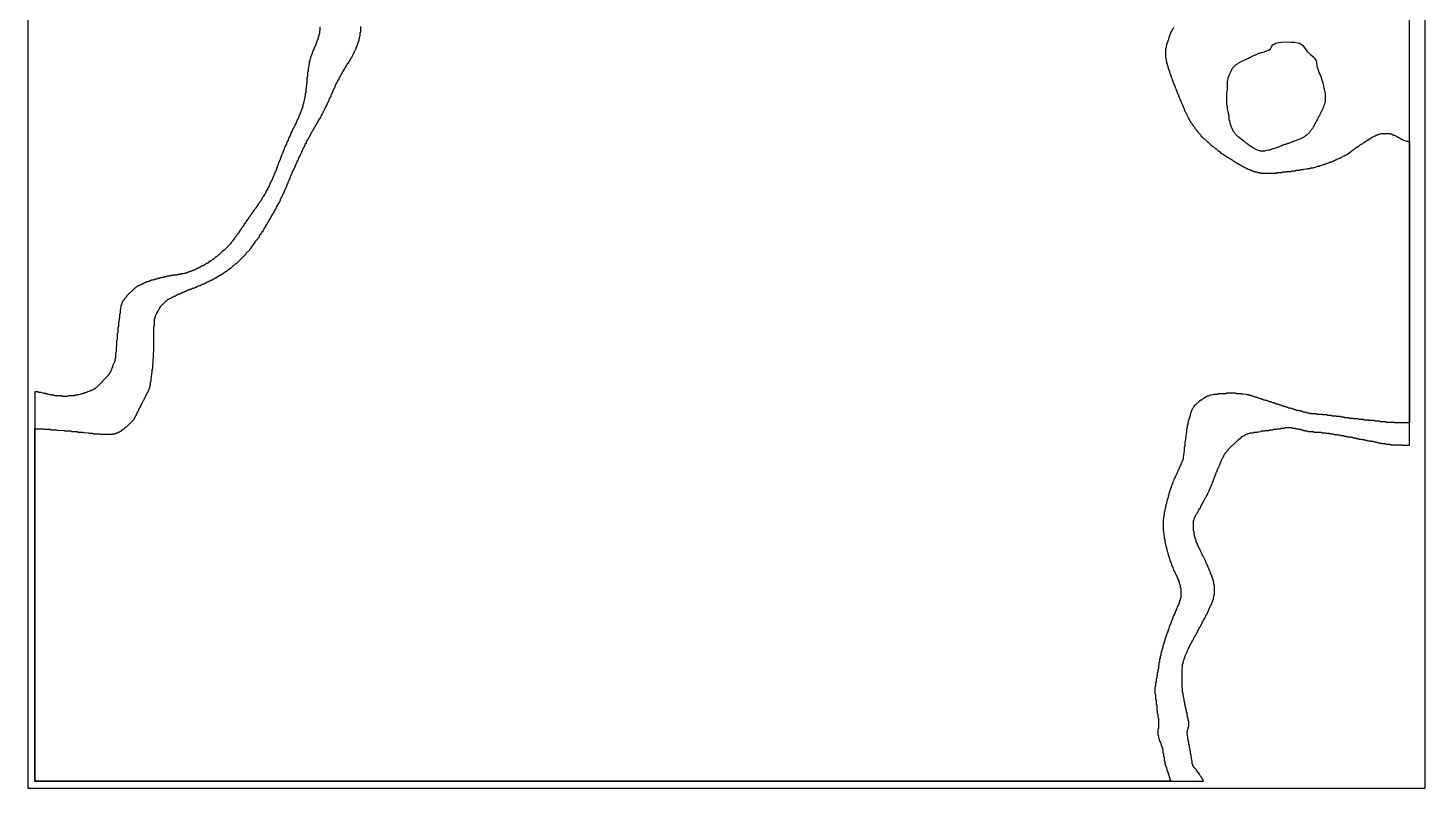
# Model space of a CAD drawing. Header units: millimetres. Extents: x 0 to 6416, y -3898 to 1268.
# Drawn here: x 5197 to 6416, y -1299 to -636 of the extents above; entities that cross this region are included whole.
import ezdxf

# ---------------------------------------------------------------- set-up
doc = ezdxf.new("R2010")
doc.units = ezdxf.units.MM
for name, color, linetype in [('CUT_INNER', 1, 'Continuous'), ('CUT_OUTER', 1, 'Continuous'), ('ENGRAVE_NEXT', 3, 'Continuous'), ('SHEET_EDGE', 7, 'Continuous')]:
    doc.layers.add(name, color=color, linetype=linetype)

msp = doc.modelspace()

# ---------------------------------------------------------------- linework, layer by layer
at = {"layer": 'CUT_INNER'}
msp.add_lwpolyline([(6271.8, -743.3), (6270.3, -742.9), (6269.3, -742.4), (6266.3, -740.9), (6263.8, -739.3), (6263.3, -739), (6262.3, -738.3), (6261.8, -738), (6260.8, -737.2), (6259.8, -736.5), (6258.3, -735.3), (6257.8, -735), (6256.3, -733.8), (6255.8, -733.5), (6253.8, -731.7), (6252.8, -731), (6252.3, -730.5), (6250.5, -728.7), (6249.9, -727.7), (6249.1, -726.7), (6248, -724.7), (6247, -722.7), (6245.8, -719.2), (6245.6, -717.2), (6245.2, -716.2), (6245.1, -713.2), (6244.7, -712.2), (6244.5, -710.2), (6244.2, -709.2), (6244, -707.7), (6243.7, -706.7), (6243.5, -704.7), (6243.2, -703.7), (6243.1, -702.7), (6243.1, -692.2), (6243.2, -691.2), (6243.5, -690.2), (6243.7, -682.7), (6243.9, -681.7), (6244.1, -681.2), (6244.3, -679.7), (6245.5, -676.2), (6247, -673.2), (6248.1, -671.2), (6249.5, -669.7), (6251.3, -667.9), (6252.8, -667.1), (6253.8, -666.3), (6254.8, -665.8), (6259.8, -663.2), (6260.9, -662.7), (6261.8, -662.5), (6263.3, -661.7), (6263.8, -661.5), (6264.3, -661.2), (6264.8, -661), (6265.3, -660.7), (6265.8, -660.5), (6266.3, -660.2), (6267.3, -659.9), (6267.8, -659.6), (6268.3, -659.5), (6268.8, -659.2), (6269.3, -659), (6270.8, -658.2), (6271.8, -658), (6272.3, -657.7), (6273.3, -657.5), (6274.3, -657.1), (6275.8, -656.9), (6276.3, -656.6), (6277.3, -656.4), (6277.8, -656.1), (6278.8, -655.9), (6279.3, -655.6), (6279.8, -655.4), (6280.7, -654.7), (6281.1, -654.2), (6281.3, -653.8), (6282, -652.7), (6282.6, -651.7), (6283.3, -650.9), (6284.3, -650.2), (6285.8, -649.4), (6286.8, -649.1), (6288.8, -648.7), (6290.3, -648.4), (6294.8, -648.3), (6299.3, -648.4), (6301.8, -648.5), (6303.3, -648.9), (6305.3, -649.2), (6306.3, -649.5), (6307.8, -650.2), (6309.3, -651.5), (6310.3, -652.7), (6312.8, -656.3), (6316.2, -659.7), (6318.8, -661.7), (6319.3, -662.2), (6320.2, -663.2), (6320.9, -664.7), (6321.2, -666.2), (6321.5, -669.2), (6321.9, -670.2), (6322, -671.2), (6322.7, -672.7), (6323, -673.7), (6323.7, -675.2), (6324, -676.2), (6324.7, -677.7), (6325.3, -679.2), (6325.5, -680.2), (6325.7, -680.7), (6326, -681.7), (6326.2, -682.2), (6326.5, -683.2), (6326.7, -683.7), (6326.9, -684.2), (6327, -685.2), (6327.4, -686.2), (6327.5, -687.2), (6327.8, -688.2), (6328, -689.7), (6328.3, -690.7), (6328.5, -692.2), (6328.8, -693.2), (6328.9, -696.7), (6328.8, -699.2), (6328.8, -700.2), (6328.4, -701.2), (6328.2, -702.7), (6327.9, -703.2), (6327.8, -703.7), (6327.4, -704.7), (6327.2, -705.7), (6324.3, -711.7), (6323.8, -712.7), (6323, -713.7), (6322.8, -714.2), (6322.5, -714.7), (6322.3, -715.2), (6322, -715.7), (6321.3, -717.2), (6321, -717.7), (6320.8, -718.2), (6318.7, -722.2), (6318, -723.2), (6317.7, -723.7), (6316.9, -724.7), (6316.7, -725.2), (6315.8, -726.2), (6315.4, -726.7), (6315.2, -727.2), (6314.8, -727.6), (6312.3, -730), (6311.8, -730.3), (6310.8, -731.1), (6306.8, -733.1), (6305.8, -733.4), (6304.8, -733.8), (6304.3, -733.9), (6302.7, -734.7), (6301.8, -734.9), (6300.8, -735.4), (6300.3, -735.4), (6299.8, -735.7), (6299.3, -735.9), (6298.8, -735.9), (6298.3, -736.2), (6297.3, -736.5), (6296.8, -736.8), (6296.3, -736.9), (6295.8, -737.2), (6294.8, -737.4), (6294.3, -737.7), (6293.8, -737.9), (6293.3, -737.9), (6292.8, -738.2), (6292.3, -738.4), (6291.8, -738.4), (6290.3, -739.2), (6289.3, -739.4), (6287.8, -740.1), (6286.8, -740.4), (6285.8, -740.8), (6285.3, -740.9), (6283.8, -741.6), (6283.3, -741.7), (6282.3, -741.9), (6280.3, -742.7), (6279.3, -742.8), (6278.3, -743.1), (6276.8, -743.3), (6275.8, -743.5), (6273.3, -743.6), (6272.3, -743.5), (6271.8, -743.3)], close=True, dxfattribs=at)
at = {"layer": 'CUT_OUTER'}
msp.add_lwpolyline([(5451.6, -635.2), (5451.6, -637.7), (5451.6, -638.2), (5451.3, -638.5), (5451.2, -638.7), (5451.1, -641.2), (5450.7, -641.7), (5450.6, -643.2), (5450.2, -643.7), (5450.1, -645.2), (5449.7, -645.7), (5449.7, -646.2), (5449.2, -646.7), (5449.2, -647.7), (5448.7, -648.2), (5448.7, -649.2), (5448.3, -649.6), (5448.2, -649.7), (5448.2, -650.2), (5447.7, -650.7), (5447.7, -651.7), (5447.2, -652.2), (5447.2, -652.7), (5446.7, -653.2), (5446.7, -653.7), (5446.2, -654.2), (5446.2, -655.2), (5445.8, -655.6), (5445.7, -656.2), (5445.2, -656.7), (5445.2, -657.2), (5444.8, -657.7), (5444.7, -658.7), (5444.3, -659.2), (5444.2, -660.2), (5443.8, -660.7), (5443.7, -661.7), (5443.3, -662.2), (5443.2, -663.2), (5442.8, -663.7), (5442.7, -665.2), (5442.3, -665.7), (5442.2, -667.7), (5441.8, -668.2), (5441.7, -670.7), (5441.3, -671.2), (5441.2, -674.2), (5440.8, -674.7), (5440.7, -678.7), (5440.3, -679.2), (5440.2, -684.2), (5439.8, -684.7), (5439.7, -688.7), (5439.3, -689.2), (5439.2, -692.7), (5438.8, -693.2), (5438.7, -695.7), (5438.3, -696.2), (5438.2, -698.2), (5437.8, -698.7), (5437.7, -700.7), (5437.3, -701.2), (5437.3, -702.2), (5436.8, -702.7), (5436.8, -704.2), (5436.3, -704.7), (5436.3, -705.7), (5435.8, -706.2), (5435.8, -707.2), (5435.3, -707.7), (5435.3, -708.7), (5434.8, -709.2), (5434.8, -709.7), (5434.3, -710.2), (5434.3, -711.2), (5433.8, -711.7), (5433.8, -712.2), (5433.3, -712.7), (5433.3, -713.7), (5432.8, -714.2), (5432.8, -714.7), (5432.3, -715.2), (5432.3, -715.7), (5431.8, -716.2), (5431.8, -717.2), (5431.3, -717.7), (5431.3, -718.2), (5430.8, -718.7), (5430.8, -719.2), (5430.3, -719.7), (5430.3, -720.2), (5429.8, -720.7), (5429.8, -721.2), (5429.3, -721.7), (5429.3, -722.2), (5428.8, -722.7), (5428.8, -723.2), (5428.3, -723.7), (5428.3, -724.2), (5427.8, -724.7), (5427.8, -725.2), (5427.3, -725.7), (5427.3, -726.2), (5426.8, -726.7), (5426.8, -727.2), (5426.3, -727.7), (5426.3, -728.7), (5425.8, -729.2), (5425.8, -729.7), (5425.3, -730.2), (5425.3, -730.7), (5424.8, -731.2), (5424.8, -731.7), (5424.3, -732.2), (5424.3, -732.7), (5423.8, -733.2), (5423.8, -734.2), (5423.3, -734.7), (5423.3, -735.2), (5422.8, -735.7), (5422.8, -736.2), (5422.3, -736.7), (5422.3, -737.7), (5421.8, -738.2), (5421.8, -738.7), (5421.3, -739.2), (5421.3, -739.7), (5420.8, -740.2), (5420.8, -740.7), (5420.3, -741.2), (5420.3, -742.2), (5419.8, -742.7), (5419.8, -743.7), (5419.3, -744.2), (5419.3, -744.7), (5418.8, -745.2), (5418.8, -745.7), (5418.3, -746.2), (5418.3, -747.2), (5417.8, -747.7), (5417.8, -748.7), (5417.3, -749.2), (5417.3, -749.7), (5416.8, -750.2), (5416.8, -751.2), (5416.3, -751.7), (5416.3, -752.2), (5415.8, -752.7), (5415.8, -753.7), (5415.3, -754.2), (5415.3, -755.2), (5414.8, -755.7), (5414.8, -756.2), (5414.3, -756.7), (5414.3, -757.7), (5413.8, -758.2), (5413.8, -759.2), (5413.3, -759.7), (5413.3, -760.7), (5412.8, -761.2), (5412.8, -761.7), (5412.3, -762.2), (5412.3, -762.7), (5411.8, -763.2), (5411.8, -764.2), (5411.3, -764.7), (5411.3, -765.2), (5410.8, -765.7), (5410.8, -766.7), (5410.3, -767.2), (5410.3, -767.7), (5409.8, -768.2), (5409.8, -768.7), (5409.3, -769.2), (5409.3, -769.7), (5408.8, -770.2), (5408.8, -770.7), (5408.3, -771.2), (5408.3, -771.7), (5407.8, -772.2), (5407.8, -772.7), (5407.3, -773.2), (5407.3, -774.2), (5406.3, -775.2), (5406.3, -775.7), (5405.8, -776.2), (5405.8, -777.2), (5404.8, -778.2), (5404.8, -778.7), (5404.3, -779.2), (5404.3, -779.7), (5403.8, -780.2), (5403.8, -780.7), (5402.8, -781.7), (5402.8, -782.2), (5402.3, -782.7), (5402.3, -783.2), (5401.3, -784.2), (5401.3, -784.7), (5400.8, -785.2), (5400.8, -785.7), (5400.3, -786.2), (5400.3, -786.7), (5398.8, -788.2), (5398.8, -788.7), (5397.8, -789.7), (5397.8, -790.2), (5396.8, -791.2), (5396.8, -791.7), (5395.3, -793.2), (5395.3, -793.7), (5394.3, -794.7), (5394.3, -795.2), (5392.8, -796.7), (5392.8, -797.2), (5391.8, -798.2), (5391.8, -798.7), (5390.8, -799.7), (5390.8, -800.2), (5389.3, -801.7), (5389.3, -802.2), (5388.3, -803.2), (5388.3, -803.7), (5387.3, -804.7), (5387.3, -805.2), (5386.3, -806.2), (5386.3, -806.7), (5385.3, -807.7), (5385.3, -808.2), (5384.3, -809.2), (5384.3, -809.7), (5383.3, -810.7), (5383.3, -811.2), (5381.8, -812.7), (5381.8, -813.2), (5380.8, -814.2), (5380.8, -814.7), (5379.3, -816.2), (5379.3, -816.7), (5378.3, -817.7), (5378.3, -818.2), (5376.8, -819.7), (5376.8, -820.2), (5375.3, -821.7), (5375.3, -822.2), (5373.8, -823.7), (5373.8, -824.2), (5367.8, -830.2), (5367.3, -830.2), (5363.8, -833.7), (5363.3, -833.7), (5361.3, -835.7), (5360.8, -835.7), (5358.3, -838.2), (5357.8, -838.2), (5356.8, -839.2), (5356.3, -839.2), (5355.3, -840.2), (5354.8, -840.2), (5353.8, -841.2), (5353.3, -841.2), (5352.8, -841.7), (5352.3, -841.7), (5351.3, -842.7), (5350.8, -842.7), (5350.3, -843.2), (5349.8, -843.2), (5349.3, -843.7), (5348.8, -843.7), (5348.3, -844.2), (5347.8, -844.2), (5346.8, -845.2), (5346.3, -845.2), (5345.8, -845.7), (5344.8, -845.7), (5344.3, -846.2), (5343.8, -846.2), (5343.3, -846.7), (5342.8, -846.7), (5342.3, -847.2), (5341.8, -847.2), (5341.3, -847.7), (5340.3, -847.7), (5339.8, -848.2), (5339.3, -848.2), (5338.8, -848.7), (5337.8, -848.7), (5337.3, -849.2), (5336.3, -849.2), (5335.8, -849.7), (5334.8, -849.7), (5334.3, -850.2), (5332.8, -850.2), (5332.3, -850.7), (5330.3, -850.7), (5329.8, -851.2), (5327.3, -851.2), (5326.8, -851.7), (5323.8, -851.7), (5323.3, -852.2), (5321.3, -852.2), (5320.8, -852.7), (5318.3, -852.7), (5317.8, -853.2), (5315.8, -853.2), (5315.3, -853.7), (5313.8, -853.7), (5313.3, -854.2), (5311.8, -854.2), (5311.3, -854.7), (5309.8, -854.7), (5309.3, -855.2), (5307.8, -855.2), (5307.3, -855.7), (5306.3, -855.7), (5305.8, -856.2), (5304.3, -856.2), (5303.8, -856.7), (5303.3, -856.7), (5302.8, -857.2), (5301.8, -857.2), (5301.3, -857.7), (5300.3, -857.7), (5299.8, -858.2), (5298.8, -858.2), (5298.3, -858.7), (5297.8, -858.7), (5297.3, -859.2), (5296.8, -859.2), (5296.3, -859.7), (5295.8, -859.7), (5295.3, -860.2), (5294.8, -860.2), (5294.3, -860.7), (5293.8, -860.7), (5293.3, -861.2), (5292.8, -861.2), (5292.3, -861.7), (5291.8, -861.7), (5290.8, -862.7), (5290.3, -862.7), (5282.8, -870.2), (5282.7, -870.7), (5280.8, -872.7), (5280.8, -873.2), (5279.3, -874.7), (5279.3, -875.2), (5278.8, -875.7), (5278.8, -876.2), (5278.3, -876.7), (5278.3, -877.7), (5277.8, -878.2), (5277.7, -881.7), (5277.3, -882.2), (5277.2, -885.2), (5276.8, -885.7), (5276.7, -889.2), (5276.3, -889.7), (5276.2, -892.7), (5275.8, -893.2), (5275.7, -896.7), (5275.3, -897.2), (5275.2, -902.2), (5274.7, -902.7), (5274.7, -908.2), (5274.2, -908.7), (5274.1, -913.7), (5273.7, -914.2), (5273.7, -918.7), (5273.6, -919.2), (5273.2, -919.7), (5273.1, -923.7), (5273.1, -924.2), (5272.8, -924.5), (5272.7, -924.7), (5272.6, -926.7), (5272.5, -927.2), (5272.1, -927.7), (5272.1, -928.2), (5271.7, -928.7), (5271.6, -929.2), (5271.2, -929.7), (5271, -930.7), (5270.7, -931.2), (5270.5, -932.2), (5270.1, -932.7), (5270, -933.2), (5269.6, -933.7), (5269.6, -934.2), (5269.2, -934.7), (5269, -935.7), (5268.6, -936.2), (5268.5, -936.7), (5268.1, -937.2), (5268, -937.7), (5266.8, -939), (5266.6, -939.2), (5266.5, -939.7), (5266, -940.2), (5258.3, -947.9), (5255.3, -950.8), (5254.8, -951), (5254.3, -951.4), (5253.8, -951.5), (5253.3, -951.9), (5252.8, -952), (5252.3, -952.4), (5251.8, -952.5), (5251.3, -952.9), (5250.3, -953), (5249.8, -953.4), (5248.8, -953.5), (5248.3, -953.9), (5247.8, -954), (5247.3, -954.4), (5246.3, -954.5), (5245.8, -954.9), (5244.8, -955), (5244.3, -955.4), (5242.8, -955.6), (5242.3, -955.9), (5240.8, -956.1), (5240.5, -956.2), (5240.3, -956.4), (5239.8, -956.5), (5237.8, -956.6), (5237.5, -956.7), (5237.3, -956.9), (5236.3, -957), (5231.8, -957.1), (5231.5, -957.2), (5231.3, -957.4), (5230.8, -957.5), (5227.3, -957.5), (5226.8, -957.5), (5226.5, -957.2), (5226.3, -957.1), (5221.3, -957.1), (5220.3, -957), (5220, -956.7), (5219.8, -956.6), (5217.3, -956.5), (5217, -956.2), (5216.8, -956.1), (5214.8, -956), (5214.3, -955.6), (5212.8, -955.5), (5212.3, -955.1), (5210.8, -955), (5210.3, -954.6), (5208.8, -954.5), (5208.3, -954.1), (5206.3, -954), (5205.8, -953.6), (5202.8, -953.6), (5202.8, -1293.2), (5202.8, -1293.2), (6222.8, -1293.2), (6222.4, -1292.7), (6222.3, -1292.1), (6221.9, -1291.7), (6221.8, -1291.2), (6220.9, -1290.2), (6220.8, -1289.6), (6219.9, -1288.7), (6219.8, -1288.2), (6219.4, -1287.7), (6219.3, -1287.2), (6217.9, -1285.7), (6217.8, -1285.2), (6216.9, -1284.2), (6216.8, -1283.7), (6213.9, -1280.7), (6213.9, -1280.2), (6213.4, -1279.7), (6213.3, -1278.7), (6212.9, -1278.2), (6212.8, -1275.7), (6212.4, -1275.2), (6212.3, -1272.7), (6211.9, -1272.2), (6211.8, -1270.2), (6211.4, -1269.7), (6211.3, -1267.2), (6210.9, -1266.7), (6210.8, -1264.7), (6210.4, -1264.2), (6210.3, -1261.7), (6209.9, -1261.2), (6209.8, -1258.7), (6209.4, -1258.2), (6209.3, -1255.7), (6208.9, -1255.2), (6208.8, -1252.7), (6208.4, -1252.2), (6208.4, -1250.2), (6208.8, -1249.7), (6208.9, -1247.7), (6209.3, -1247.2), (6209.3, -1246.2), (6209.8, -1245.7), (6209.8, -1240.7), (6209.3, -1240.2), (6209.3, -1238.2), (6208.8, -1237.7), (6208.8, -1236.2), (6208.3, -1235.7), (6208.3, -1233.7), (6207.8, -1233.2), (6207.8, -1231.2), (6207.3, -1230.7), (6207.3, -1228.7), (6206.8, -1228.2), (6206.8, -1226.7), (6206.4, -1226.2), (6206.3, -1224.2), (6205.9, -1223.7), (6205.8, -1221.7), (6205.4, -1221.2), (6205.3, -1218.7), (6204.9, -1218.2), (6204.8, -1216.2), (6204.4, -1215.7), (6204.3, -1212.7), (6203.9, -1212.2), (6203.9, -1195.2), (6204.3, -1194.7), (6204.4, -1191.2), (6204.8, -1190.7), (6204.9, -1189.2), (6205.3, -1188.7), (6205.4, -1187.7), (6205.8, -1187.2), (6205.9, -1186.2), (6206.3, -1185.7), (6206.4, -1184.7), (6206.8, -1184.2), (6206.9, -1183.2), (6207.3, -1182.8), (6207.4, -1182.2), (6207.8, -1181.7), (6207.8, -1181.2), (6208.3, -1180.7), (6208.4, -1179.7), (6208.8, -1179.3), (6208.9, -1178.7), (6209.3, -1178.2), (6209.3, -1177.7), (6209.8, -1177.2), (6209.8, -1176.7), (6210.3, -1176.2), (6210.3, -1175.7), (6210.8, -1175.2), (6210.8, -1174.7), (6211.3, -1174.2), (6211.3, -1173.7), (6211.8, -1173.2), (6211.8, -1172.7), (6212.8, -1171.7), (6212.9, -1170.7), (6213.8, -1169.7), (6213.8, -1169.2), (6214.3, -1168.7), (6214.3, -1168.2), (6214.8, -1167.7), (6214.8, -1167.2), (6215.3, -1166.7), (6215.3, -1166.2), (6216.3, -1165.2), (6216.3, -1164.7), (6216.8, -1164.2), (6216.8, -1163.7), (6217.3, -1163.2), (6217.3, -1162.7), (6217.8, -1162.2), (6217.8, -1161.7), (6218.3, -1161.2), (6218.3, -1160.7), (6218.8, -1160.2), (6218.8, -1159.7), (6219.8, -1158.7), (6219.8, -1158.2), (6220.3, -1157.7), (6220.3, -1157.2), (6220.8, -1156.7), (6220.8, -1156.2), (6221.3, -1155.7), (6221.3, -1155.2), (6221.8, -1154.7), (6221.8, -1154.2), (6222.3, -1153.7), (6222.3, -1153.2), (6223.3, -1152.2), (6223.3, -1151.7), (6223.8, -1151.2), (6223.8, -1150.7), (6224.3, -1150.2), (6224.3, -1149.7), (6224.8, -1149.2), (6224.8, -1148.7), (6225.3, -1148.2), (6225.3, -1147.7), (6225.8, -1147.2), (6225.8, -1146.7), (6226.3, -1146.2), (6226.3, -1145.7), (6226.8, -1145.2), (6226.8, -1144.7), (6227.3, -1144.2), (6227.3, -1143.2), (6227.8, -1142.7), (6227.8, -1142.2), (6228.3, -1141.7), (6228.3, -1141.2), (6228.8, -1140.7), (6228.8, -1140.2), (6229.3, -1139.7), (6229.3, -1139.2), (6229.8, -1138.7), (6229.8, -1138.2), (6230.3, -1137.7), (6230.3, -1136.7), (6230.8, -1136.2), (6230.8, -1135.2), (6231.3, -1134.7), (6231.3, -1133.2), (6231.8, -1132.7), (6231.8, -1131.2), (6232.3, -1130.7), (6232.3, -1122.2), (6231.8, -1121.7), (6231.8, -1119.7), (6231.3, -1119.2), (6231.3, -1118.2), (6230.8, -1117.7), (6230.8, -1116.2), (6230.3, -1115.7), (6230.3, -1115.1), (6229.9, -1114.7), (6229.8, -1113.7), (6229.4, -1113.2), (6229.3, -1112.6), (6228.9, -1112.2), (6228.8, -1111.2), (6228.4, -1110.7), (6228.3, -1110.1), (6227.9, -1109.7), (6227.8, -1108.7), (6227.4, -1108.2), (6227.3, -1107.7), (6226.9, -1107.2), (6226.8, -1106.6), (6226.4, -1106.2), (6226.3, -1105.2), (6225.9, -1104.7), (6225.8, -1104.2), (6225.4, -1103.7), (6225.3, -1103.1), (6224.9, -1102.7), (6224.8, -1101.7), (6224.4, -1101.2), (6224.3, -1100.7), (6223.9, -1100.2), (6223.8, -1099.7), (6223.4, -1099.2), (6223.3, -1098.7), (6222.9, -1098.2), (6222.8, -1097.7), (6222.4, -1097.2), (6222.3, -1096.7), (6221.9, -1096.2), (6221.8, -1095.7), (6221.4, -1095.2), (6221.3, -1094.7), (6220.9, -1094.2), (6220.9, -1093.7), (6220.4, -1093.2), (6220.4, -1092.7), (6219.9, -1092.2), (6219.9, -1091.7), (6219.4, -1091.2), (6219.4, -1090.7), (6218.9, -1090.2), (6218.8, -1089.6), (6218.4, -1089.2), (6218.4, -1088.7), (6217.9, -1088.2), (6217.9, -1087.7), (6217.4, -1087.2), (6217.4, -1086.2), (6216.9, -1085.7), (6216.8, -1085.1), (6216.4, -1084.7), (6216.4, -1083.7), (6215.9, -1083.2), (6215.9, -1082.2), (6215.4, -1081.7), (6215.4, -1080.2), (6214.9, -1079.7), (6214.9, -1078.2), (6214.4, -1077.7), (6214.4, -1075.7), (6213.9, -1075.2), (6213.9, -1070.7), (6213.8, -1070.4), (6213.6, -1070.2), (6213.8, -1070), (6213.9, -1069.7), (6214, -1065.7), (6214.4, -1065.2), (6214.5, -1064.2), (6214.9, -1063.7), (6214.9, -1063.2), (6215.4, -1062.7), (6215.4, -1062.2), (6215.9, -1061.7), (6215.9, -1061.2), (6216.4, -1060.7), (6216.4, -1060.2), (6217.4, -1059.2), (6217.4, -1058.7), (6217.9, -1058.2), (6217.9, -1057.7), (6218.4, -1057.2), (6218.4, -1056.7), (6218.9, -1056.2), (6218.9, -1055.7), (6219.9, -1054.7), (6219.9, -1054.2), (6220.4, -1053.7), (6220.4, -1053.2), (6220.9, -1052.7), (6220.9, -1052.2), (6221.4, -1051.7), (6221.4, -1051.2), (6222.3, -1050.2), (6222.4, -1049.7), (6222.8, -1049.2), (6222.9, -1048.7), (6223.3, -1048.2), (6223.4, -1047.7), (6223.8, -1047.2), (6223.9, -1046.7), (6224.8, -1045.7), (6224.9, -1045.2), (6225.3, -1044.8), (6225.4, -1044.2), (6225.8, -1043.7), (6225.9, -1043.2), (6226.3, -1042.7), (6226.4, -1042.2), (6226.8, -1041.7), (6226.9, -1041.2), (6227.3, -1040.7), (6227.4, -1040.2), (6227.8, -1039.7), (6227.9, -1038.7), (6228.3, -1038.3), (6228.4, -1037.7), (6228.8, -1037.2), (6228.9, -1036.7), (6229.3, -1036.2), (6229.4, -1035.2), (6229.8, -1034.8), (6229.9, -1034.2), (6230.3, -1033.7), (6230.4, -1032.7), (6230.8, -1032.3), (6230.9, -1031.7), (6231.3, -1031.2), (6231.4, -1030.2), (6231.8, -1029.7), (6231.9, -1028.7), (6232.3, -1028.3), (6232.4, -1027.7), (6232.8, -1027.2), (6232.9, -1026.2), (6233.3, -1025.7), (6233.4, -1024.7), (6233.8, -1024.3), (6233.9, -1023.7), (6234.3, -1023.2), (6234.4, -1022.7), (6234.8, -1022.2), (6234.9, -1021.2), (6235.3, -1020.8), (6235.4, -1020.2), (6235.8, -1019.7), (6235.9, -1019.2), (6236.3, -1018.7), (6236.4, -1017.7), (6236.8, -1017.3), (6236.9, -1016.7), (6237.3, -1016.2), (6237.4, -1015.2), (6237.8, -1014.8), (6237.9, -1014.2), (6238.3, -1013.7), (6238.4, -1012.7), (6239.3, -1011.7), (6239.4, -1011.2), (6239.8, -1010.7), (6239.9, -1010.2), (6240.3, -1009.7), (6240.4, -1009.2), (6240.8, -1008.7), (6240.9, -1008.2), (6241.8, -1007.2), (6241.9, -1006.7), (6244.3, -1004.3), (6244.4, -1003.7), (6252.8, -995.3), (6253.3, -995.2), (6254.3, -994.3), (6254.8, -994.2), (6256.8, -992.3), (6257.3, -992.2), (6257.8, -991.8), (6258.3, -991.7), (6259.3, -990.8), (6259.8, -990.7), (6260.3, -990.3), (6261.3, -990.2), (6261.8, -989.8), (6262.8, -989.7), (6263.3, -989.3), (6266.3, -989.2), (6266.8, -988.8), (6269.8, -988.7), (6270.3, -988.3), (6272.8, -988.2), (6273.3, -987.7), (6276.3, -987.7), (6276.8, -987.2), (6279.8, -987.2), (6280.3, -986.7), (6283.3, -986.7), (6283.8, -986.2), (6286.3, -986.2), (6286.8, -985.7), (6289.8, -985.7), (6290.3, -985.2), (6293.3, -985.2), (6293.8, -984.7), (6299.8, -984.7), (6300.3, -985.2), (6302.8, -985.2), (6303.3, -985.7), (6305.3, -985.7), (6305.8, -986.2), (6307.3, -986.2), (6307.8, -986.7), (6309.3, -986.7), (6309.8, -987.2), (6311.3, -987.2), (6311.8, -987.7), (6313.3, -987.7), (6313.8, -988.2), (6318.3, -988.2), (6318.8, -988.7), (6325.3, -988.7), (6325.8, -989.2), (6328.8, -989.2), (6329.3, -989.7), (6332.3, -989.7), (6332.8, -990.2), (6335.8, -990.2), (6336.3, -990.7), (6339.3, -990.7), (6339.8, -991.2), (6341.8, -991.2), (6342.3, -991.7), (6344.8, -991.7), (6345.3, -992.2), (6347.3, -992.2), (6347.8, -992.7), (6350.3, -992.7), (6350.8, -993.2), (6352.8, -993.2), (6353.3, -993.7), (6355.3, -993.7), (6355.8, -994.2), (6357.8, -994.2), (6358.3, -994.7), (6360.3, -994.7), (6360.8, -995.2), (6362.8, -995.2), (6363.3, -995.7), (6365.3, -995.7), (6365.8, -996.2), (6368.3, -996.2), (6368.8, -996.7), (6370.8, -996.7), (6371.3, -997.2), (6373.3, -997.2), (6373.8, -997.7), (6375.8, -997.7), (6376.3, -998.2), (6377.8, -998.2), (6378.3, -998.7), (6381.3, -998.7), (6381.8, -999.2), (6385.3, -999.2), (6385.8, -999.7), (6395.3, -999.7), (6395.8, -1000.2), (6402.3, -1000.2), (6402.3, -612.1)], dxfattribs=at)
at = {"layer": 'ENGRAVE_NEXT'}
msp.add_lwpolyline([(6196.4, -635.7), (6196.4, -636.2), (6195.5, -637.2), (6195.4, -637.7), (6195, -638.2), (6194.9, -638.7), (6194.5, -639.2), (6194.4, -639.7), (6194, -640.2), (6193.9, -641.2), (6193.4, -641.7), (6193.4, -642.2), (6193, -642.7), (6192.9, -643.7), (6192.5, -644.2), (6192.4, -645.2), (6192, -645.7), (6191.9, -646.7), (6191.5, -647.2), (6191.4, -648.2), (6191, -648.7), (6190.9, -649.7), (6190.5, -650.2), (6190.4, -651.7), (6190, -652.2), (6189.9, -654.2), (6189.5, -654.7), (6189.4, -656.2), (6189.4, -661.2), (6189.5, -661.7), (6189.9, -662.2), (6190, -664.7), (6190.4, -665.2), (6190.5, -666.7), (6190.9, -667.2), (6191, -668.7), (6191.4, -669.2), (6191.4, -670.2), (6191.9, -670.7), (6191.9, -671.7), (6192.4, -672.2), (6192.4, -673.2), (6192.9, -673.7), (6192.9, -674.7), (6193.4, -675.2), (6193.4, -676.2), (6193.9, -676.7), (6193.9, -677.7), (6194.4, -678.2), (6194.4, -679.2), (6194.8, -679.6), (6194.9, -680.2), (6195.4, -680.7), (6195.4, -681.7), (6195.9, -682.2), (6195.9, -683.2), (6196.3, -683.6), (6196.4, -684.2), (6196.9, -684.7), (6196.9, -685.7), (6197.3, -686.1), (6197.4, -686.7), (6197.9, -687.2), (6197.9, -688.2), (6198.3, -688.6), (6198.4, -689.2), (6198.8, -689.7), (6198.9, -690.7), (6199.3, -691.1), (6199.4, -691.7), (6199.8, -692.2), (6199.9, -693.2), (6200.3, -693.6), (6200.4, -694.2), (6200.8, -694.7), (6200.9, -695.7), (6201.3, -696.1), (6201.4, -696.7), (6201.8, -697.2), (6201.9, -698.2), (6202.3, -698.6), (6202.4, -699.2), (6202.8, -699.7), (6202.9, -700.2), (6203.3, -700.7), (6203.4, -701.7), (6203.8, -702.1), (6203.9, -702.7), (6204.3, -703.2), (6204.4, -703.7), (6204.8, -704.2), (6204.9, -705.2), (6205.3, -705.6), (6205.4, -706.2), (6205.8, -706.7), (6205.9, -707.7), (6206.3, -708.1), (6206.4, -708.7), (6206.8, -709.2), (6206.9, -709.7), (6207.3, -710.2), (6207.4, -710.7), (6207.8, -711.2), (6207.9, -711.7), (6208.3, -712.2), (6208.4, -712.7), (6208.8, -713.2), (6208.9, -713.7), (6209.3, -714.2), (6209.4, -714.7), (6209.8, -715.2), (6209.9, -715.7), (6210.3, -716.2), (6210.4, -716.7), (6211.3, -717.6), (6211.4, -718.2), (6212.3, -719.2), (6212.4, -719.7), (6213.3, -720.7), (6213.4, -721.2), (6214.8, -722.7), (6214.9, -723.2), (6215.8, -724.2), (6215.9, -724.7), (6217.3, -726.2), (6217.4, -726.7), (6220.3, -729.7), (6220.4, -730.2), (6222.3, -732.1), (6222.8, -732.2), (6226.3, -735.6), (6226.8, -735.7), (6230.3, -739.2), (6230.8, -739.2), (6233.3, -741.7), (6233.8, -741.7), (6235.8, -743.7), (6236.3, -743.7), (6237.8, -745.2), (6238.3, -745.2), (6239.3, -746.2), (6239.8, -746.2), (6240.8, -747.2), (6241.3, -747.2), (6242.3, -748.2), (6242.8, -748.2), (6243.3, -748.7), (6243.8, -748.7), (6244.8, -749.7), (6245.3, -749.7), (6246.3, -750.7), (6246.8, -750.7), (6247.3, -751.2), (6247.8, -751.2), (6248.8, -752.2), (6249.3, -752.2), (6250.3, -753.2), (6250.8, -753.2), (6251.3, -753.7), (6251.8, -753.7), (6252.8, -754.7), (6253.3, -754.7), (6253.8, -755.2), (6254.3, -755.2), (6255.3, -756.2), (6255.8, -756.2), (6256.3, -756.7), (6256.8, -756.7), (6257.3, -757.2), (6257.8, -757.2), (6258.3, -757.7), (6258.8, -757.7), (6259.3, -758.2), (6259.8, -758.2), (6260.3, -758.7), (6260.8, -758.7), (6261.3, -759.2), (6261.8, -759.2), (6262.3, -759.7), (6263.3, -759.7), (6263.8, -760.2), (6264.3, -760.2), (6264.8, -760.7), (6265.8, -760.7), (6266.3, -761.2), (6267.3, -761.2), (6267.8, -761.7), (6269.3, -761.7), (6269.8, -762.2), (6271.8, -762.2), (6272.3, -762.7), (6286.3, -762.7), (6286.8, -762.2), (6291.3, -762.2), (6291.8, -761.7), (6295.3, -761.7), (6295.8, -761.2), (6299.3, -761.2), (6299.8, -760.7), (6302.8, -760.7), (6303.3, -760.2), (6306.8, -760.2), (6307.3, -759.7), (6309.8, -759.6), (6310.3, -759.2), (6312.8, -759.1), (6313.3, -758.7), (6315.8, -758.6), (6316.3, -758.2), (6318.3, -758.1), (6318.8, -757.7), (6320.3, -757.6), (6320.8, -757.2), (6321.8, -757.1), (6322.3, -756.7), (6323.8, -756.6), (6324.3, -756.2), (6325.3, -756.1), (6325.8, -755.7), (6326.8, -755.6), (6327.3, -755.2), (6328.3, -755.1), (6328.8, -754.7), (6329.8, -754.6), (6330.3, -754.2), (6331.3, -754.1), (6331.7, -753.7), (6332.3, -753.6), (6332.8, -753.2), (6333.8, -753.1), (6334.2, -752.7), (6334.8, -752.6), (6335.3, -752.2), (6336.3, -752.1), (6336.7, -751.7), (6337.3, -751.6), (6337.8, -751.2), (6338.3, -751.1), (6338.8, -750.7), (6339.3, -750.6), (6339.8, -750.2), (6340.8, -750.1), (6341.3, -749.7), (6341.8, -749.6), (6342.3, -749.2), (6342.8, -749.1), (6343.3, -748.7), (6343.8, -748.6), (6344.3, -748.2), (6344.8, -748.1), (6345.3, -747.7), (6345.8, -747.6), (6346.3, -747.2), (6346.8, -747.1), (6347.3, -746.6), (6347.8, -746.6), (6348.8, -745.6), (6349.3, -745.6), (6350.8, -744.2), (6351.3, -744.1), (6352.8, -742.7), (6353.3, -742.6), (6354.8, -741.2), (6355.3, -741.1), (6356.3, -740.2), (6356.8, -740.1), (6357.8, -739.1), (6358.3, -739.1), (6359.8, -737.7), (6360.3, -737.6), (6360.8, -737.1), (6361.3, -737.1), (6362.2, -736.2), (6362.8, -736.1), (6363.8, -735.1), (6364.3, -735.1), (6364.8, -734.6), (6365.3, -734.6), (6366.2, -733.7), (6366.8, -733.6), (6367.8, -732.6), (6368.3, -732.6), (6369.3, -731.6), (6369.8, -731.6), (6370.8, -730.7), (6371.8, -730.6), (6372.2, -730.2), (6372.8, -730.1), (6373.3, -729.6), (6373.8, -729.6), (6374.3, -729.2), (6375.3, -729.1), (6375.8, -728.7), (6377.3, -728.6), (6377.8, -728.1), (6385.3, -728.1), (6385.8, -728.5), (6386.8, -728.6), (6387.3, -729), (6387.8, -729.1), (6388.3, -729.5), (6389.3, -729.6), (6389.8, -730), (6390.3, -730.1), (6391.3, -730.9), (6391.8, -731), (6392.3, -731.4), (6392.8, -731.5), (6393.3, -731.9), (6393.8, -732), (6395.3, -733.2), (6397.3, -734.1), (6398.3, -734.4), (6399.3, -734.7), (6400.3, -734.8), (6401.3, -735.2), (6402.3, -735.3), (6402.3, -980.7), (6389.8, -980.7), (6389.3, -980.2), (6382.3, -980.2), (6381.8, -979.7), (6376.8, -979.7), (6376.3, -979.2), (6372.3, -979.2), (6371.8, -978.7), (6367.3, -978.7), (6366.8, -978.2), (6362.8, -978.2), (6362.3, -977.7), (6358.3, -977.7), (6357.8, -977.2), (6353.8, -977.2), (6353.3, -976.7), (6349.8, -976.7), (6349.3, -976.2), (6345.8, -976.2), (6345.3, -975.7), (6342.8, -975.7), (6342.3, -975.2), (6338.8, -975.2), (6338.3, -974.7), (6334.8, -974.7), (6334.3, -974.2), (6330.8, -974.2), (6330.3, -973.7), (6326.8, -973.7), (6326.3, -973.2), (6321.8, -973.2), (6321.3, -972.7), (6315.8, -972.7), (6315.3, -972.2), (6313.3, -972.2), (6312.8, -971.7), (6311.3, -971.7), (6310.8, -971.2), (6309.8, -971.2), (6309.3, -970.7), (6307.8, -970.7), (6307.3, -970.2), (6305.8, -970.2), (6305.3, -969.7), (6303.8, -969.7), (6303.3, -969.2), (6302.3, -969.2), (6301.8, -968.7), (6300.3, -968.7), (6299.8, -968.2), (6298.8, -968.2), (6298.3, -967.7), (6296.8, -967.7), (6296.3, -967.2), (6295.3, -967.2), (6294.8, -966.7), (6293.8, -966.7), (6293.3, -966.2), (6292.3, -966.2), (6291.8, -965.7), (6290.8, -965.7), (6290.3, -965.2), (6289.3, -965.2), (6288.8, -964.7), (6287.8, -964.7), (6287.3, -964.2), (6286.3, -964.2), (6285.8, -963.7), (6284.8, -963.7), (6284.3, -963.2), (6282.8, -963.2), (6282.3, -962.7), (6281.8, -962.7), (6281.3, -962.2), (6279.8, -962.2), (6279.3, -961.7), (6278.7, -961.7), (6278.3, -961.2), (6276.8, -961.2), (6276.3, -960.7), (6275.3, -960.7), (6274.8, -960.2), (6273.8, -960.2), (6273.3, -959.8), (6272.3, -959.7), (6271.8, -959.3), (6270.8, -959.2), (6270.3, -958.8), (6269.3, -958.7), (6268.8, -958.3), (6267.8, -958.2), (6267.3, -957.8), (6266.3, -957.7), (6265.8, -957.3), (6264.8, -957.2), (6264.3, -956.8), (6262.8, -956.7), (6262.3, -956.3), (6260.8, -956.2), (6260.3, -955.8), (6256.8, -955.7), (6256.3, -955.3), (6251.3, -955.2), (6250.8, -954.8), (6243.3, -954.8), (6242.8, -954.8), (6242.3, -955.2), (6235.3, -955.3), (6234.8, -955.8), (6231.3, -955.8), (6230.8, -956.3), (6228.8, -956.4), (6228.3, -956.8), (6227.3, -956.9), (6226.8, -957.3), (6225.8, -957.4), (6225.3, -957.8), (6224.8, -957.9), (6223.8, -958.8), (6223.3, -958.9), (6222.8, -959.3), (6222.3, -959.4), (6220.8, -960.8), (6220.3, -960.9), (6219.3, -961.8), (6218.8, -961.9), (6215.9, -964.7), (6215.8, -964.8), (6215.3, -964.9), (6214.5, -965.7), (6214.4, -966.2), (6213.5, -967.2), (6213.4, -967.7), (6213, -968.2), (6212.9, -968.7), (6212.5, -969.2), (6212.4, -969.7), (6212, -970.2), (6211.9, -971.2), (6211.5, -971.7), (6211.4, -972.7), (6210.9, -973.2), (6210.9, -974.7), (6210.4, -975.2), (6210.4, -976.2), (6209.9, -976.7), (6209.9, -978.2), (6209.4, -978.7), (6209.4, -980.2), (6208.9, -980.7), (6208.9, -982.2), (6208.4, -982.7), (6208.3, -985.2), (6207.9, -985.7), (6207.8, -989.2), (6207.4, -989.7), (6207.3, -993.2), (6206.9, -993.7), (6206.8, -997.2), (6206.4, -997.7), (6206.3, -1001.2), (6205.9, -1001.7), (6205.8, -1005.7), (6205.4, -1006.2), (6205.3, -1009.7), (6204.9, -1010.2), (6204.8, -1012.7), (6204.3, -1013.2), (6204.3, -1013.7), (6203.8, -1014.2), (6203.8, -1015.2), (6203.3, -1015.7), (6203.3, -1016.2), (6202.8, -1016.7), (6202.8, -1017.3), (6202.4, -1017.7), (6202.3, -1018.7), (6201.8, -1019.2), (6201.8, -1019.7), (6201.3, -1020.2), (6201.3, -1020.7), (6200.8, -1021.2), (6200.8, -1021.7), (6200.4, -1022.2), (6200.3, -1022.8), (6199.9, -1023.2), (6199.8, -1024.2), (6199.3, -1024.7), (6199.3, -1025.2), (6198.9, -1025.7), (6198.8, -1026.2), (6198.4, -1026.7), (6198.3, -1027.2), (6197.9, -1027.7), (6197.8, -1028.2), (6197.4, -1028.7), (6197.3, -1029.3), (6196.9, -1029.7), (6196.8, -1030.7), (6196.4, -1031.2), (6196.3, -1031.8), (6195.9, -1032.2), (6195.8, -1033.2), (6195.4, -1033.7), (6195.3, -1034.3), (6194.9, -1034.7), (6194.8, -1035.7), (6194.4, -1036.2), (6194.3, -1037.2), (6193.9, -1037.7), (6193.8, -1038.7), (6193.4, -1039.2), (6193.3, -1040.2), (6192.9, -1040.7), (6192.8, -1041.7), (6192.4, -1042.2), (6192.3, -1043.7), (6191.9, -1044.2), (6191.8, -1045.7), (6191.4, -1046.2), (6191.3, -1047.2), (6190.9, -1047.7), (6190.8, -1049.2), (6190.4, -1049.7), (6190.3, -1051.2), (6189.9, -1051.7), (6189.8, -1053.2), (6189.4, -1053.7), (6189.3, -1055.7), (6188.9, -1056.2), (6188.8, -1057.7), (6188.4, -1058.2), (6188.3, -1060.7), (6187.9, -1061.2), (6187.8, -1064.2), (6187.4, -1064.7), (6187.4, -1074.7), (6187.8, -1075.2), (6187.9, -1078.7), (6188.3, -1079.2), (6188.4, -1081.7), (6188.8, -1082.2), (6188.9, -1084.7), (6189.3, -1085.2), (6189.4, -1086.7), (6189.8, -1087.2), (6189.9, -1088.7), (6190.3, -1089.2), (6190.4, -1090.7), (6190.8, -1091.2), (6190.9, -1092.7), (6191.3, -1093.2), (6191.4, -1094.7), (6191.8, -1095.2), (6191.9, -1096.2), (6192.3, -1096.7), (6192.4, -1097.7), (6192.8, -1098.2), (6192.9, -1099.2), (6193.3, -1099.7), (6193.4, -1100.7), (6193.8, -1101.2), (6193.9, -1102.2), (6194.3, -1102.7), (6194.4, -1103.7), (6194.8, -1104.1), (6194.8, -1104.7), (6195.3, -1105.2), (6195.4, -1106.2), (6195.8, -1106.6), (6195.8, -1107.2), (6196.3, -1107.7), (6196.4, -1108.7), (6196.8, -1109.1), (6196.8, -1109.7), (6197.3, -1110.2), (6197.3, -1110.7), (6197.8, -1111.2), (6197.8, -1111.7), (6198.3, -1112.2), (6198.3, -1112.7), (6198.8, -1113.2), (6198.8, -1113.7), (6199.3, -1114.2), (6199.3, -1114.7), (6199.8, -1115.2), (6199.8, -1115.7), (6200.3, -1116.2), (6200.3, -1117.2), (6200.8, -1117.7), (6200.8, -1118.7), (6201.3, -1119.2), (6201.3, -1120.2), (6201.8, -1120.7), (6201.8, -1121.7), (6202.3, -1122.2), (6202.3, -1124.2), (6202.8, -1124.7), (6202.8, -1133.2), (6202.3, -1133.7), (6202.3, -1135.2), (6201.8, -1135.7), (6201.8, -1136.7), (6201.3, -1137.2), (6201.3, -1138.2), (6200.8, -1138.7), (6200.8, -1139.7), (6200.3, -1140.2), (6200.3, -1140.7), (6199.8, -1141.2), (6199.8, -1141.7), (6199.3, -1142.2), (6199.3, -1142.7), (6198.8, -1143.2), (6198.8, -1144.2), (6198.3, -1144.7), (6198.3, -1145.2), (6197.8, -1145.7), (6197.8, -1146.2), (6197.3, -1146.7), (6197.3, -1147.7), (6196.8, -1148.2), (6196.8, -1148.7), (6196.3, -1149.2), (6196.3, -1149.7), (6195.8, -1150.2), (6195.8, -1151.2), (6195.3, -1151.7), (6195.3, -1152.7), (6194.8, -1153.2), (6194.8, -1153.7), (6194.3, -1154.2), (6194.3, -1155.2), (6193.8, -1155.7), (6193.8, -1156.2), (6193.3, -1156.7), (6193.3, -1157.7), (6192.8, -1158.2), (6192.8, -1159.2), (6192.3, -1159.7), (6192.3, -1160.7), (6191.8, -1161.2), (6191.8, -1162.2), (6191.3, -1162.7), (6191.3, -1163.7), (6190.8, -1164.2), (6190.8, -1164.7), (6190.3, -1165.2), (6190.3, -1166.2), (6189.8, -1166.7), (6189.8, -1167.7), (6189.3, -1168.2), (6189.3, -1169.2), (6188.8, -1169.7), (6188.8, -1170.7), (6188.3, -1171.2), (6188.3, -1172.7), (6187.8, -1173.2), (6187.8, -1174.2), (6187.3, -1174.7), (6187.3, -1176.2), (6186.8, -1176.7), (6186.8, -1177.7), (6186.3, -1178.2), (6186.3, -1179.7), (6185.8, -1180.2), (6185.8, -1181.7), (6185.3, -1182.2), (6185.3, -1183.7), (6184.8, -1184.2), (6184.8, -1186.2), (6184.3, -1186.7), (6184.3, -1189.2), (6183.8, -1189.7), (6183.8, -1192.2), (6183.3, -1192.7), (6183.3, -1195.2), (6182.8, -1195.7), (6182.8, -1198.2), (6182.3, -1198.7), (6182.3, -1201.2), (6181.8, -1201.7), (6181.8, -1203.7), (6181.3, -1204.2), (6181.3, -1206.7), (6180.8, -1207.2), (6180.8, -1210.7), (6180.3, -1211.2), (6180.3, -1216.7), (6180.8, -1217.2), (6180.8, -1221.7), (6181.3, -1222.2), (6181.3, -1226.2), (6181.8, -1226.7), (6181.8, -1230.7), (6182.3, -1231.2), (6182.3, -1234.2), (6182.8, -1234.7), (6182.8, -1237.7), (6183.3, -1238.2), (6183.3, -1247.2), (6182.9, -1247.7), (6182.9, -1253.2), (6183.3, -1253.7), (6183.4, -1255.2), (6183.8, -1255.7), (6183.9, -1257.2), (6184.3, -1257.6), (6184.3, -1258.2), (6184.8, -1258.7), (6184.8, -1259.2), (6185.3, -1259.7), (6185.3, -1260.7), (6185.8, -1261.2), (6185.8, -1262.2), (6186.3, -1262.7), (6186.3, -1263.7), (6186.8, -1264.2), (6186.8, -1266.2), (6187.3, -1266.7), (6187.3, -1268.7), (6187.8, -1269.2), (6187.8, -1271.7), (6188.3, -1272.2), (6188.3, -1275.2), (6188.8, -1275.7), (6188.8, -1277.7), (6189.3, -1278.2), (6189.3, -1279.2), (6189.8, -1279.7), (6189.8, -1280.7), (6190.3, -1281.2), (6190.3, -1282.2), (6190.8, -1282.7), (6190.8, -1283.7), (6191.3, -1284.2), (6191.3, -1285.2), (6191.8, -1285.7), (6191.8, -1286.7), (6192.3, -1287.2), (6192.3, -1288.2), (6192.8, -1288.7), (6192.8, -1289.7), (6193.3, -1290.2), (6193.3, -1291.7), (6193.8, -1292.2), (6193.8, -1293.2), (5202.8, -1293.2), (5202.8, -985.7), (5210.8, -985.7), (5210.8, -985.7), (5211.3, -986.1), (5216.3, -986.2), (5216.8, -986.6), (5221.8, -986.7), (5222.3, -987.1), (5228.3, -987.2), (5228.8, -987.6), (5234.3, -987.7), (5234.8, -988.1), (5239.8, -988.2), (5240.3, -988.6), (5244.8, -988.7), (5245.3, -989.1), (5249.3, -989.2), (5249.8, -989.6), (5253.3, -989.7), (5253.8, -990.1), (5259.3, -990.2), (5259.8, -990.6), (5267.8, -990.6), (5270.8, -990.6), (5271.3, -990.1), (5272.8, -990.1), (5273.3, -989.6), (5274.3, -989.5), (5274.8, -989.1), (5275.3, -989.1), (5275.8, -988.6), (5276.3, -988.6), (5276.8, -988.1), (5277.3, -988.1), (5277.8, -987.6), (5278.3, -987.5), (5279.7, -986.2), (5279.8, -986.1), (5280.3, -986.1), (5282.2, -984.2), (5282.3, -984.1), (5282.8, -984.1), (5289.7, -977.2), (5289.7, -976.7), (5290.2, -976.2), (5290.2, -975.7), (5290.7, -975.2), (5290.7, -974.7), (5291.2, -974.2), (5291.2, -973.7), (5291.7, -973.2), (5291.7, -972.7), (5292.2, -972.2), (5292.2, -971.7), (5292.7, -971.2), (5292.7, -970.7), (5293.2, -970.2), (5293.2, -969.7), (5293.7, -969.2), (5293.7, -968.7), (5294.2, -968.2), (5294.2, -967.7), (5294.7, -967.2), (5294.7, -966.7), (5295.2, -966.2), (5295.2, -965.7), (5295.7, -965.2), (5295.7, -964.7), (5296.2, -964.2), (5296.3, -963.7), (5296.7, -963.2), (5296.8, -962.7), (5297.2, -962.2), (5297.3, -961.7), (5297.7, -961.2), (5297.8, -960.7), (5298.2, -960.2), (5298.3, -959.7), (5298.7, -959.2), (5298.8, -958.7), (5299.2, -958.2), (5299.3, -957.7), (5299.7, -957.2), (5299.8, -956.7), (5300.2, -956.2), (5300.3, -955.7), (5300.7, -955.2), (5300.8, -954.7), (5301.2, -954.2), (5301.3, -953.7), (5301.7, -953.2), (5301.7, -952.7), (5302.2, -952.2), (5302.2, -951.7), (5302.7, -951.2), (5302.7, -950.7), (5303.2, -950.2), (5303.3, -948.2), (5303.7, -947.7), (5303.8, -944.7), (5304.2, -944.2), (5304.3, -941.2), (5304.7, -940.7), (5304.8, -937.2), (5305.2, -936.7), (5305.3, -934.2), (5305.7, -933.7), (5305.8, -929.7), (5306.2, -929.2), (5306.3, -919.2), (5306.7, -918.7), (5306.8, -918.2), (5306.8, -896.2), (5307.3, -895.7), (5307.3, -889.7), (5307.8, -889.2), (5307.8, -887.7), (5308.3, -887.2), (5308.3, -886.7), (5308.8, -886.2), (5308.8, -885.7), (5309.3, -885.2), (5309.3, -884.7), (5309.8, -884.2), (5309.8, -883.7), (5310.8, -882.7), (5310.8, -882.2), (5311.3, -881.7), (5311.3, -881.2), (5311.8, -880.7), (5311.8, -880.2), (5312.8, -879.2), (5312.8, -878.7), (5317.3, -874.2), (5317.8, -874.2), (5319.3, -872.7), (5319.8, -872.7), (5320.3, -872.2), (5320.8, -872.2), (5321.3, -871.7), (5321.8, -871.7), (5322.3, -871.2), (5322.8, -871.2), (5323.3, -870.7), (5323.8, -870.7), (5324.3, -870.2), (5324.8, -870.2), (5325.3, -869.7), (5325.8, -869.7), (5326.3, -869.2), (5326.8, -869.2), (5327.3, -868.7), (5327.8, -868.7), (5328.3, -868.2), (5329.3, -868.2), (5329.8, -867.7), (5330.3, -867.7), (5330.8, -867.2), (5331.3, -867.2), (5331.8, -866.7), (5332.3, -866.7), (5332.8, -866.2), (5333.3, -866.2), (5333.8, -865.7), (5334.8, -865.7), (5335.3, -865.2), (5335.8, -865.2), (5336.3, -864.7), (5336.8, -864.7), (5337.3, -864.2), (5338.3, -864.2), (5338.8, -863.7), (5339.8, -863.7), (5340.3, -863.2), (5341.3, -863.2), (5341.8, -862.7), (5342.3, -862.7), (5342.8, -862.2), (5343.8, -862.2), (5344.3, -861.7), (5344.8, -861.7), (5345.3, -861.2), (5346.3, -861.2), (5346.8, -860.7), (5347.3, -860.7), (5347.8, -860.2), (5348.3, -860.2), (5348.8, -859.7), (5349.8, -859.7), (5350.3, -859.2), (5350.8, -859.2), (5351.3, -858.7), (5351.8, -858.7), (5352.3, -858.2), (5352.8, -858.2), (5353.3, -857.7), (5353.8, -857.7), (5354.3, -857.2), (5354.8, -857.2), (5355.3, -856.7), (5355.8, -856.7), (5356.3, -856.2), (5356.8, -856.2), (5357.3, -855.7), (5357.8, -855.7), (5358.3, -855.2), (5358.8, -855.2), (5359.3, -854.7), (5359.8, -854.7), (5360.3, -854.2), (5360.8, -854.2), (5361.8, -853.2), (5362.3, -853.2), (5362.8, -852.7), (5363.3, -852.7), (5364.3, -851.7), (5364.8, -851.7), (5365.3, -851.2), (5365.8, -851.2), (5366.8, -850.2), (5367.3, -850.2), (5368.3, -849.2), (5368.8, -849.2), (5369.8, -848.2), (5370.3, -848.2), (5371.8, -846.7), (5372.3, -846.7), (5373.3, -845.7), (5373.8, -845.7), (5375.8, -843.7), (5376.3, -843.7), (5378.3, -841.7), (5378.8, -841.7), (5387.3, -833.2), (5387.3, -832.7), (5390.3, -829.7), (5390.3, -829.2), (5391.8, -827.7), (5391.8, -827.2), (5393.3, -825.7), (5393.3, -825.2), (5394.8, -823.7), (5394.8, -823.2), (5395.8, -822.2), (5395.8, -821.7), (5397.3, -820.2), (5397.3, -819.7), (5398.8, -818.2), (5398.8, -817.7), (5399.3, -817.2), (5399.3, -816.7), (5400.3, -815.7), (5400.3, -815.2), (5401.3, -814.2), (5401.3, -813.7), (5402.3, -812.7), (5402.3, -812.2), (5402.8, -811.7), (5402.8, -811.2), (5403.3, -810.7), (5403.3, -810.2), (5404.3, -809.2), (5404.3, -808.7), (5405.3, -807.7), (5405.3, -807.2), (5405.8, -806.7), (5405.8, -806.2), (5406.8, -805.2), (5406.8, -804.7), (5407.3, -804.2), (5407.3, -803.7), (5408.3, -802.7), (5408.3, -802.2), (5408.8, -801.7), (5408.8, -801.2), (5409.3, -800.7), (5409.3, -800.2), (5410.3, -799.2), (5410.3, -798.7), (5410.8, -798.2), (5410.8, -797.7), (5411.8, -796.7), (5411.8, -796.2), (5412.3, -795.7), (5412.3, -795.2), (5412.8, -794.7), (5412.8, -794.2), (5413.3, -793.7), (5413.3, -793.2), (5413.8, -792.7), (5413.8, -792.2), (5414.3, -791.7), (5414.3, -791.2), (5415.3, -790.2), (5415.3, -789.7), (5415.8, -789.2), (5415.8, -788.7), (5416.3, -788.2), (5416.3, -787.7), (5416.8, -787.2), (5416.8, -786.7), (5417.3, -786.2), (5417.3, -785.2), (5417.8, -784.7), (5417.8, -784.2), (5418.3, -783.7), (5418.3, -783.2), (5418.8, -782.7), (5418.8, -782.2), (5419.3, -781.7), (5419.3, -781.2), (5419.8, -780.7), (5419.8, -780.2), (5420.3, -779.7), (5420.3, -779.2), (5420.8, -778.7), (5420.8, -778.2), (5421.3, -777.7), (5421.3, -776.7), (5421.8, -776.2), (5421.8, -775.7), (5422.3, -775.2), (5422.3, -774.7), (5422.8, -774.2), (5422.8, -773.2), (5423.3, -772.7), (5423.3, -772.2), (5423.8, -771.7), (5423.8, -770.7), (5424.3, -770.2), (5424.3, -769.7), (5424.8, -769.2), (5424.8, -768.2), (5425.3, -767.7), (5425.3, -767.2), (5425.8, -766.7), (5425.8, -765.7), (5426.3, -765.2), (5426.3, -764.7), (5426.8, -764.2), (5426.8, -763.7), (5427.3, -763.2), (5427.3, -762.2), (5427.8, -761.7), (5427.8, -761.2), (5428.3, -760.7), (5428.3, -760.2), (5428.8, -759.7), (5428.8, -759.2), (5429.3, -758.7), (5429.3, -758.2), (5429.8, -757.7), (5429.8, -757.2), (5430.3, -756.7), (5430.3, -755.7), (5430.8, -755.2), (5430.8, -754.7), (5431.3, -754.2), (5431.3, -753.7), (5431.8, -753.2), (5431.8, -752.2), (5432.8, -751.2), (5432.8, -750.2), (5433.3, -749.7), (5433.3, -749.2), (5433.8, -748.7), (5433.8, -748.2), (5434.3, -747.7), (5434.3, -747.2), (5434.8, -746.7), (5434.8, -746.2), (5435.3, -745.7), (5435.3, -745.2), (5435.8, -744.7), (5435.8, -743.7), (5436.3, -743.2), (5436.3, -742.7), (5436.8, -742.2), (5436.8, -741.7), (5437.3, -741.2), (5437.3, -740.7), (5437.8, -740.2), (5437.8, -739.7), (5438.3, -739.2), (5438.3, -738.7), (5438.8, -738.2), (5438.8, -737.2), (5439.8, -736.2), (5439.8, -735.7), (5440.3, -735.2), (5440.3, -734.7), (5440.8, -734.2), (5440.8, -733.7), (5441.3, -733.2), (5441.3, -732.7), (5441.8, -732.2), (5441.8, -731.7), (5442.8, -730.7), (5442.8, -730.2), (5443.3, -729.7), (5443.3, -729.2), (5443.8, -728.7), (5443.8, -728.2), (5444.3, -727.7), (5444.3, -727.2), (5444.8, -726.7), (5444.8, -726.2), (5445.8, -725.2), (5445.8, -724.7), (5446.3, -724.2), (5446.3, -723.7), (5446.8, -723.2), (5446.8, -722.7), (5447.8, -721.7), (5447.8, -721.2), (5448.3, -720.7), (5448.3, -720.2), (5448.8, -719.7), (5448.8, -719.2), (5449.8, -718.2), (5449.8, -717.7), (5450.3, -717.2), (5450.3, -716.7), (5451.3, -715.7), (5451.3, -715.2), (5452.3, -714.2), (5452.3, -713.7), (5452.8, -713.2), (5452.8, -712.7), (5453.3, -712.2), (5453.3, -711.7), (5453.8, -711.2), (5453.8, -710.7), (5454.3, -710.2), (5454.3, -709.7), (5454.8, -709.2), (5454.8, -708.7), (5455.3, -708.2), (5455.3, -707.7), (5455.8, -707.2), (5455.8, -706.7), (5456.3, -706.2), (5456.3, -705.7), (5456.8, -705.2), (5456.8, -704.7), (5457.3, -704.2), (5457.3, -703.7), (5457.8, -703.2), (5457.8, -702.7), (5458.3, -702.2), (5458.3, -701.7), (5458.8, -701.2), (5458.8, -700.7), (5459.3, -700.2), (5459.3, -699.7), (5459.8, -699.2), (5459.8, -698.2), (5460.3, -697.7), (5460.3, -697.2), (5460.8, -696.7), (5460.8, -696.2), (5461.3, -695.7), (5461.3, -694.7), (5461.8, -694.2), (5461.8, -693.7), (5462.3, -693.2), (5462.3, -692.7), (5462.8, -692.2), (5462.8, -691.2), (5463.3, -690.7), (5463.3, -690.2), (5463.8, -689.7), (5463.8, -689.2), (5464.3, -688.7), (5464.3, -688.2), (5464.8, -687.7), (5464.8, -686.7), (5465.3, -686.2), (5465.3, -685.7), (5465.8, -685.2), (5465.8, -684.7), (5466.3, -684.2), (5466.3, -683.7), (5467.3, -682.7), (5467.3, -681.7), (5468.3, -680.7), (5468.3, -680.2), (5468.8, -679.7), (5468.8, -679.2), (5469.3, -678.7), (5469.3, -678.2), (5469.8, -677.7), (5469.8, -677.2), (5470.3, -676.7), (5470.3, -676.2), (5471.2, -675.2), (5471.3, -674.7), (5471.8, -674.2), (5471.8, -673.7), (5472.7, -672.7), (5472.8, -672.2), (5473.3, -671.7), (5473.3, -671.2), (5474.2, -670.2), (5474.3, -669.7), (5474.7, -669.2), (5474.8, -668.7), (5475.7, -667.7), (5475.8, -667.2), (5476.7, -666.2), (5476.8, -665.6), (5477.7, -664.7), (5477.8, -664.2), (5478.2, -663.7), (5478.3, -663.2), (5479.2, -662.2), (5479.3, -661.7), (5479.7, -661.2), (5479.8, -660.7), (5480.2, -660.2), (5480.3, -659.7), (5480.7, -659.2), (5480.8, -658.7), (5481.2, -658.2), (5481.3, -657.7), (5481.7, -657.2), (5481.8, -656.7), (5482.2, -656.2), (5482.3, -655.7), (5482.7, -655.2), (5482.8, -654.6), (5483.2, -654.2), (5483.3, -653.2), (5483.7, -652.7), (5483.8, -652.1), (5484.2, -651.7), (5484.3, -650.7), (5484.7, -650.2), (5484.8, -649.2), (5485.2, -648.7), (5485.3, -647.7), (5485.7, -647.2), (5485.8, -645.7), (5486.2, -645.2), (5486.3, -643.2), (5486.7, -642.7), (5486.8, -640.2), (5487.2, -639.7), (5487.3, -634.7)], dxfattribs=at)
at = {"layer": 'SHEET_EDGE'}
msp.add_lwpolyline([(5196.8, -1299.2), (6416, -1299.2), (6416, -80), (5196.8, -80)], close=True, dxfattribs=at)

doc.saveas('drawing.dxf')
